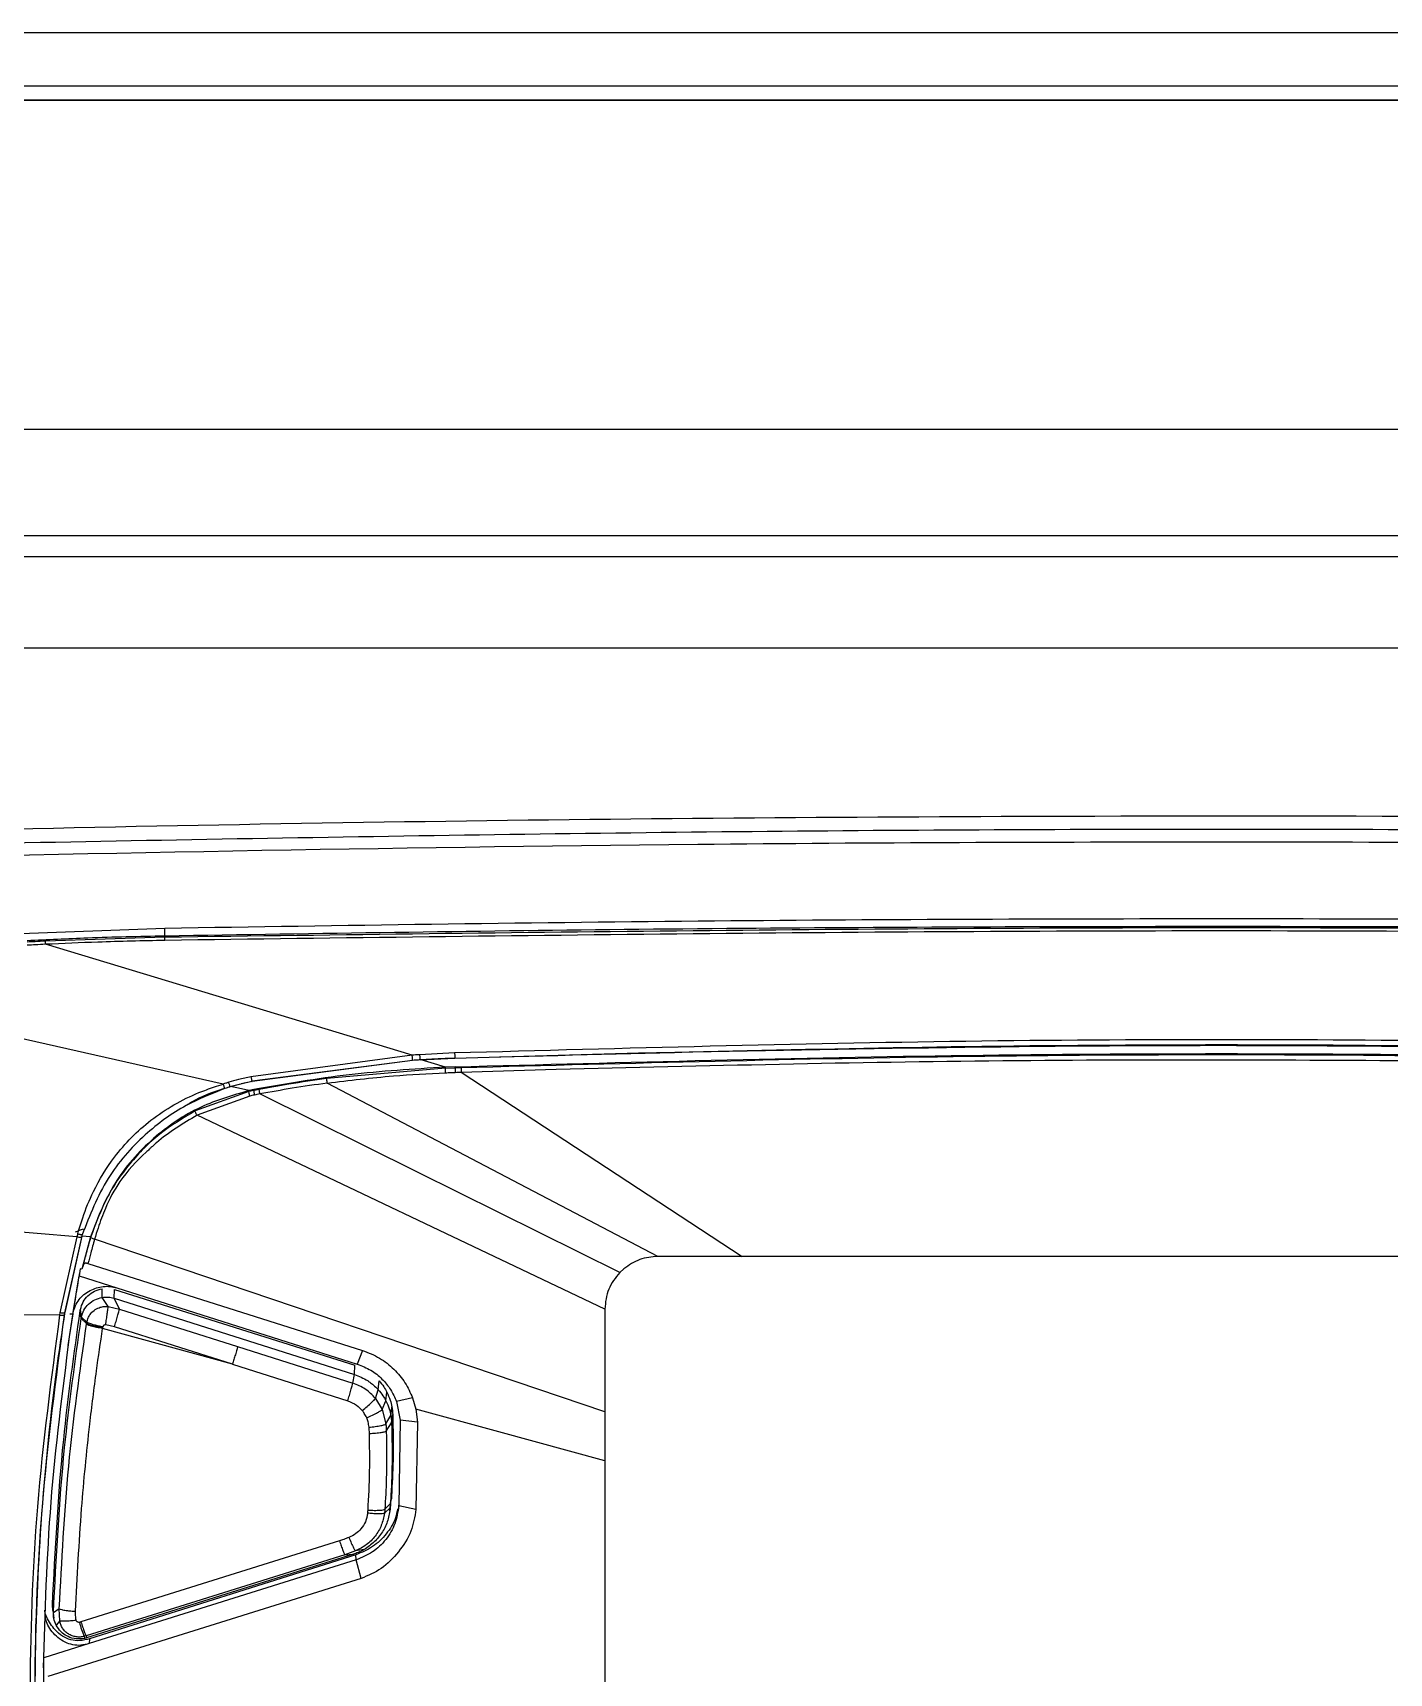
# Model space of a CAD drawing. Extents: x 527 to 611, y 788 to 934.
# Drawn here: x 574.122 to 577.312, y 806.51 to 810.368 of the extents above; entities that cross this region are included whole.
import ezdxf

# ---------------------------------------------------------------- set-up
doc = ezdxf.new("R2010")
doc.units = 0
doc.header["$MEASUREMENT"] = 0
doc.layers.add('1', color=4, linetype='Continuous')
doc.layers.add('GEOMETRY', color=3, linetype='Continuous', lineweight=25)

# ---------------------------------------------------------------- blocks, each defined once
blk = doc.blocks.new('2026_FLAIR')
at = {"layer": 'GEOMETRY'}
for p, q in [((53.9454, 6.0717), (45.4746, 6.0717)), ((45.4746, 5.8226), (53.9454, 5.8226)), ((53.9209, 5.7724), (45.4991, 5.7724)), ((45.4991, 5.5582), (53.9209, 5.5582)), ((47.3659, 4.8983), (47.0055, 4.8851)), ((47.3662, 4.8774), (47.0853, 4.8683)), ((47.3662, 4.8804), (47.3659, 4.8983)), ((47.3662, 4.8774), (47.3662, 4.8804)), ((47.9478, 4.6001), (47.0856, 4.8609)), ((47.5036, 4.5323), (46.3262, 4.7969)), ((47.9478, 4.6001), (47.5687, 4.5495)), ((48.0475, 4.6053), (47.9659, 4.6013)), ((47.9666, 4.5896), (48.0479, 4.5935)), ((48.048, 4.5929), (48.4799, 4.6058)), ((48.048, 4.5936), (48.048, 4.5929)), ((47.9551, 4.5882), (47.5711, 4.5393)), ((47.9486, 4.5878), (47.5711, 4.5384)), ((48.0258, 4.5697), (47.7467, 4.5452)), ((47.9486, 4.5885), (47.9666, 4.5897)), ((48.0485, 4.5727), (48.0258, 4.5718)), ((48.0258, 4.5697), (48.0258, 4.5718)), ((48.0258, 4.5697), (48.0485, 4.5705)), ((48.0485, 4.5705), (48.0485, 4.5727)), ((48.0485, 4.5705), (48.0627, 4.571)), ((48.063, 4.5602), (48.2863, 4.5672)), ((48.063, 4.5602), (48.7238, 4.1269)), ((47.5636, 4.5148), (47.4372, 4.4689)), ((47.5193, 4.5262), (47.5709, 4.539)), ((47.5407, 4.5315), (47.5198, 4.5257)), ((47.5711, 4.5384), (47.5454, 4.5327)), ((47.5636, 4.5148), (47.5635, 4.5167)), ((47.575, 4.5191), (47.575, 4.5171)), ((48.5256, 4.1269), (47.748, 4.5345)), ((47.5657, 4.5041), (47.4418, 4.459)), ((48.4006, 4.0031), (47.4418, 4.459)), ((47.1594, 4.173), (46.5974, 4.2192)), ((47.1594, 4.173), (47.1195, 3.9942)), ((47.1708, 4.1744), (47.1307, 3.9951)), ((47.1699, 4.1713), (47.1336, 4.0086)), ((47.1614, 4.1796), (47.1594, 4.173)), ((47.1912, 4.1728), (47.1708, 4.1744)), ((47.1912, 4.1728), (47.171, 4.0968)), ((47.1913, 4.1726), (47.1912, 4.1728)), ((48.4006, 3.7615), (47.201, 4.1671)), ((47.1672, 4.0978), (47.1645, 4.081)), ((47.171, 4.0968), (47.1672, 4.0978)), ((47.1738, 4.1055), (47.171, 4.0968)), ((47.1854, 4.1103), (47.8306, 3.9058)), ((48.4453, 4.0979), (48.4359, 4.0893)), ((48.7238, 4.1269), (48.5256, 4.1269)), ((50.9773, 4.1269), (48.7238, 4.1269)), ((47.1504, 3.9947), (47.1645, 4.081)), ((47.1645, 4.081), (47.2529, 4.0529)), ((47.253, 4.0529), (47.8187, 3.8736)), ((47.2187, 4.0304), (47.2185, 4.0509)), ((47.2329, 4.009), (47.2187, 4.0304)), ((47.2469, 4.0284), (47.2476, 4.0489)), ((47.2597, 4.0027), (47.2469, 4.0284)), ((47.2469, 4.0284), (47.8123, 3.8491)), ((47.2476, 4.0489), (47.8131, 3.871)), ((46.8816, 3.9907), (47.1188, 3.9893)), ((47.1195, 3.9942), (47.1188, 3.9893)), ((47.1336, 4.0086), (47.1303, 3.9939)), ((47.1307, 3.9951), (47.1303, 3.9939)), ((47.1389, 3.917), (47.1496, 3.9895)), ((47.1498, 3.9921), (47.1415, 3.9375)), ((47.1495, 3.9905), (47.1493, 3.992)), ((47.1496, 3.9895), (47.1504, 3.9947)), ((47.1694, 3.9809), (47.1672, 3.9994)), ((47.1699, 3.9837), (47.1677, 4.0023)), ((47.1694, 3.9809), (47.1699, 3.9837)), ((47.1822, 3.9692), (47.1694, 3.9809)), ((47.1827, 3.9719), (47.1699, 3.9837)), ((47.2329, 4.009), (47.2597, 4.0027)), ((47.2597, 4.0026), (47.5373, 3.9146)), ((48.4006, 4.0031), (48.4006, 3.7615)), ((47.1819, 3.9674), (47.1822, 3.9692)), ((47.1827, 3.9719), (47.1822, 3.9692)), ((47.2199, 3.9573), (47.2202, 3.959)), ((47.525, 3.8734), (47.2199, 3.9573)), ((47.2202, 3.9591), (47.2205, 3.961)), ((47.2474, 3.9615), (47.2272, 3.9661)), ((47.525, 3.8734), (47.2474, 3.9615)), ((47.5373, 3.9146), (47.8084, 3.8287)), ((47.8306, 3.9058), (47.8187, 3.8735)), ((47.525, 3.8734), (47.7961, 3.7875)), ((47.8123, 3.8491), (47.8131, 3.871)), ((47.8084, 3.8287), (47.8123, 3.8491)), ((47.8681, 3.813), (47.8699, 3.8343)), ((47.8613, 3.793), (47.8681, 3.813)), ((47.8613, 3.793), (47.8772, 3.767)), ((47.8772, 3.767), (47.8859, 3.787)), ((47.8859, 3.787), (47.8881, 3.8079)), ((47.9487, 3.794), (47.9107, 3.7857)), ((47.9107, 3.7857), (47.9194, 3.7414)), ((47.9487, 3.794), (47.9563, 3.7678)), ((47.8772, 3.767), (47.8859, 3.7328)), ((47.8859, 3.7328), (47.8975, 3.7525)), ((47.8994, 3.7351), (47.9019, 3.755)), ((47.9563, 3.7678), (47.96, 3.7371)), ((48.4006, 3.7615), (48.4006, 3.6457)), ((47.8868, 3.7159), (47.8994, 3.7351)), ((47.9194, 3.7414), (47.9161, 3.5401)), ((47.96, 3.7371), (47.9194, 3.7414)), ((47.96, 3.7371), (47.9566, 3.5317)), ((48.4006, 3.6457), (48.4006, 2.5224)), ((47.8961, 3.5358), (47.8986, 3.5554)), ((47.8968, 3.5455), (47.8991, 3.5636)), ((47.8826, 3.5227), (47.8961, 3.5358)), ((47.8835, 3.532), (47.8968, 3.5455)), ((47.8954, 3.5286), (47.8979, 3.5483)), ((47.9153, 3.5318), (47.917, 3.5458)), ((47.9566, 3.5317), (47.9161, 3.5401)), ((47.7769, 3.4579), (47.1689, 3.2672)), ((47.8144, 3.4343), (47.7892, 3.4253)), ((47.8345, 3.4373), (47.8144, 3.4343)), ((47.7892, 3.4253), (47.1812, 3.2347)), ((47.8094, 3.4263), (47.1823, 3.2296)), ((47.8157, 3.413), (47.1884, 3.2162)), ((47.8156, 3.425), (47.1893, 3.2275)), ((47.7892, 3.4253), (47.8094, 3.4263)), ((47.8158, 3.4129), (47.8156, 3.425)), ((47.8276, 3.3694), (47.8157, 3.413)), ((47.8276, 3.3694), (47.091, 3.1385)), ((47.1041, 3.2885), (47.1018, 3.3067)), ((47.1031, 3.2938), (47.1018, 3.3067)), ((47.1027, 3.2939), (47.105, 3.2761)), ((47.1179, 3.2981), (47.1041, 3.2885)), ((47.1192, 3.2698), (47.1179, 3.2981)), ((47.1192, 3.2698), (47.1104, 3.2599)), ((47.1884, 3.2162), (47.0813, 3.1825)), ((47.1812, 3.2347), (47.1767, 3.2333)), ((47.1767, 3.2333), (47.1775, 3.2284)), ((47.1812, 3.2347), (47.1823, 3.2296)), ((47.1893, 3.2275), (47.1884, 3.2161)), ((47.081, 3.1745), (47.0805, 3.1589)), ((47.0807, 3.1589), (47.0812, 3.1466)), ((47.081, 3.1589), (47.081, 3.0978))]:
    blk.add_line(p, q, dxfattribs=at)
at = {"layer": 'GEOMETRY', "flags": 128}
for points in [[(48.0258, 4.5718), (47.9927, 4.5818), (47.9687, 4.5891)], [(47.5635, 4.5167), (47.5391, 4.5222), (47.5199, 4.5265)], [(48.4359, 4.0893), (47.9621, 4.3243), (47.5898, 4.5089)], [(47.1429, 3.992), (47.1467, 3.992), (47.1498, 3.9921)], [(47.8975, 3.7525), (47.8989, 3.7638), (47.9, 3.7727)], [(48.4006, 3.6457), (48.1517, 3.7141), (47.9563, 3.7678)]]:
    blk.add_lwpolyline(points, dxfattribs=at)
at = {"layer": 'GEOMETRY'}
for centre, radius, start, end in [((47.2285, 4.0263), 0.1735, 108.1511, 114.9969), ((47.3546, 3.3124), 0.1947, 193.7288, 203.9633)]:
    blk.add_arc(centre, radius, start, end, dxfattribs=at)
for points, knots in [([(58.6622, 3.6669), (58.124, 4.1903), (57.5857, 4.7137), (56.7784, 5.4989), (56.5092, 5.7605), (56.2233, 6.0386), (56.2065, 6.055), (56.1728, 6.0877), (56.156, 6.1041), (56.1054, 6.153), (56.071, 6.1849), (55.9661, 6.2776), (55.8938, 6.3359), (55.6702, 6.5008), (55.5121, 6.5972), (55.3029, 6.7005), (55.2604, 6.7203), (55.1746, 6.7579), (55.1314, 6.7758), (55.0011, 6.8262), (54.9131, 6.8558), (54.6464, 6.9327), (54.4645, 6.9683), (54.2318, 6.9926), (54.185, 6.9964), (54.0915, 7.0019), (54.0447, 7.0036), (53.9745, 7.0047), (53.9511, 7.0047), (53.9043, 7.0047), (53.881, 7.0047), (53.8108, 7.0047), (53.764, 7.0047), (53.5301, 7.0047), (53.343, 7.0047), (52.4073, 7.0047), (51.6588, 7.0047), (49.4133, 7.0047), (47.9163, 7.0047), (46.2322, 7.0047), (46.045, 7.0047), (45.7643, 7.0047), (45.6708, 7.0047), (45.5538, 7.0047), (45.5304, 7.0047), (45.4837, 7.0047), (45.4603, 7.0047), (45.3901, 7.0041), (45.3434, 7.0026), (45.2032, 6.9949), (45.1099, 6.9856), (44.9701, 6.9654), (44.9235, 6.9575), (44.8304, 6.9398), (44.7838, 6.9298), (44.5526, 6.8747), (44.3744, 6.8146), (44.1166, 6.7013), (44.0323, 6.6597), (43.9083, 6.5914), (43.8674, 6.5676), (43.7864, 6.5181), (43.7462, 6.4923), (43.6282, 6.4127), (43.5524, 6.3563), (43.443, 6.2671), (43.4072, 6.2366), (43.3371, 6.174), (43.3028, 6.1418), (43.2016, 6.0435), (43.1343, 5.9779), (42.9994, 5.8468), (42.932, 5.7812), (42.7297, 5.5845), (42.5949, 5.4533), (42.46, 5.3222)], [0, 0, 0, 0, 0.125, 0.125, 0.1875, 0.1875, 0.191406, 0.191406, 0.195313, 0.195313, 0.203125, 0.203125, 0.21875, 0.21875, 0.25, 0.25, 0.257813, 0.257813, 0.265625, 0.265625, 0.28125, 0.28125, 0.3125, 0.3125, 0.320313, 0.320313, 0.328125, 0.328125, 0.332031, 0.332031, 0.335938, 0.335938, 0.34375, 0.34375, 0.375, 0.375, 0.5, 0.5, 0.75, 0.75, 0.78125, 0.78125, 0.796875, 0.796875, 0.800781, 0.800781, 0.804688, 0.804688, 0.8125, 0.8125, 0.828125, 0.828125, 0.835938, 0.835938, 0.84375, 0.84375, 0.875, 0.875, 0.890625, 0.890625, 0.898437, 0.898437, 0.90625, 0.90625, 0.921875, 0.921875, 0.929687, 0.929687, 0.9375, 0.9375, 0.953125, 0.953125, 0.96875, 0.96875, 1, 1, 1, 1]), ([(42.5468, 5.2329), (42.6805, 5.3629), (42.8141, 5.4929), (43.0146, 5.6878), (43.0814, 5.7528), (43.215, 5.8827), (43.2819, 5.9477), (43.3653, 6.029), (43.3821, 6.0451), (43.4161, 6.077), (43.4332, 6.0928), (43.4852, 6.1394), (43.5206, 6.1697), (43.629, 6.2582), (43.7042, 6.314), (43.8214, 6.3927), (43.8613, 6.4182), (43.9417, 6.4669), (43.9824, 6.4903), (44.1056, 6.5573), (44.1894, 6.598), (44.4457, 6.7082), (44.6232, 6.7659), (44.9918, 6.8483), (45.1766, 6.8718), (45.3848, 6.8791), (45.4079, 6.8797), (45.4542, 6.8802), (45.4773, 6.8802), (45.5468, 6.8801), (45.5931, 6.8802), (45.7319, 6.8802), (45.8245, 6.8802), (46.1023, 6.8802), (46.2874, 6.8802), (47.9539, 6.8802), (49.4351, 6.8802), (51.657, 6.8802), (52.3977, 6.8801), (53.3235, 6.8801), (53.5086, 6.8801), (53.7401, 6.8802), (53.7864, 6.8802), (53.8558, 6.8802), (53.879, 6.8802), (53.9253, 6.8802), (53.9484, 6.8803), (54.0178, 6.8798), (54.0641, 6.8784), (54.1567, 6.8736), (54.203, 6.8701), (54.4332, 6.8474), (54.613, 6.8127), (54.8766, 6.7367), (54.9635, 6.7074), (55.0922, 6.6573), (55.1348, 6.6396), (55.2195, 6.602), (55.2614, 6.5823), (55.4674, 6.4794), (55.6229, 6.383), (55.8424, 6.2179), (55.9132, 6.1594), (55.9988, 6.0818), (56.0158, 6.0661), (56.0494, 6.0341), (56.0659, 6.0179), (56.1158, 5.9695), (56.149, 5.9371), (56.4482, 5.6462), (56.7141, 5.3877), (57.5118, 4.6119), (58.0436, 4.0948), (58.5754, 3.5776)], [0, 0, 0, 0, 0.03125, 0.03125, 0.046875, 0.046875, 0.0625, 0.0625, 0.066406, 0.066406, 0.070312, 0.070312, 0.078125, 0.078125, 0.09375, 0.09375, 0.101562, 0.101562, 0.109375, 0.109375, 0.125, 0.125, 0.15625, 0.15625, 0.1875, 0.1875, 0.191406, 0.191406, 0.195313, 0.195313, 0.203125, 0.203125, 0.21875, 0.21875, 0.25, 0.25, 0.5, 0.5, 0.625, 0.625, 0.65625, 0.65625, 0.664063, 0.664063, 0.667969, 0.667969, 0.671875, 0.671875, 0.679688, 0.679688, 0.6875, 0.6875, 0.71875, 0.71875, 0.734375, 0.734375, 0.742188, 0.742188, 0.75, 0.75, 0.78125, 0.78125, 0.796875, 0.796875, 0.800781, 0.800781, 0.804688, 0.804688, 0.8125, 0.8125, 0.875, 0.875, 1, 1, 1, 1]), ([(42.0332, 4.6863), (42.2029, 4.8514), (42.4792, 5.1201), (42.8485, 5.4792), (43.0933, 5.7173), (43.2488, 5.8685), (43.3286, 5.9461), (43.3749, 5.9912), (43.4156, 6.0305), (43.4509, 6.0633), (43.5104, 6.1168), (43.5961, 6.1891), (43.7492, 6.3061), (43.951, 6.4383), (44.2073, 6.5726), (44.4754, 6.6819), (44.7529, 6.7644), (45.037, 6.8199), (45.2526, 6.8407), (45.3969, 6.8458), (45.4612, 6.8465), (45.518, 6.8464), (45.5662, 6.8465), (45.6224, 6.8464), (45.6867, 6.8463), (45.7469, 6.8464), (45.8192, 6.8464), (46.1787, 6.8464), (46.8869, 6.8464), (47.9692, 6.8464), (49.1999, 6.8464), (50.8407, 6.8464), (52.2255, 6.8464), (53.2432, 6.8464), (53.5455, 6.8464), (53.7268, 6.8464), (53.8356, 6.8464), (53.8964, 6.8464), (53.9314, 6.8464), (53.9534, 6.8464), (53.9759, 6.8463), (54.0392, 6.8455), (54.1436, 6.8414), (54.2876, 6.8287), (54.4307, 6.809), (54.6201, 6.7736), (54.8534, 6.7122), (55.1248, 6.6118), (55.3854, 6.4857), (55.6324, 6.3349), (55.8253, 6.1899), (55.9434, 6.0871), (55.9964, 6.0379), (56.0196, 6.0158), (56.0456, 5.9906), (56.1571, 5.8823), (56.445, 5.6022), (57.0383, 5.0253), (57.7732, 4.3106), (58.3259, 3.7731), (58.5617, 3.5438)], [0, 0, 0, 0, 0.038383, 0.062505, 0.083514, 0.093757, 0.097663, 0.10157, 0.104234, 0.106838, 0.109383, 0.117202, 0.125008, 0.140619, 0.156248, 0.171865, 0.187487, 0.203116, 0.218727, 0.222537, 0.22654, 0.229144, 0.231749, 0.234353, 0.23826, 0.242166, 0.244128, 0.249979, 0.300459, 0.358955, 0.425468, 0.499998, 0.625007, 0.650009, 0.66501, 0.67401, 0.679411, 0.682651, 0.683866, 0.685081, 0.686223, 0.687511, 0.695346, 0.703153, 0.710952, 0.718761, 0.73438, 0.750001, 0.765612, 0.781241, 0.796861, 0.804673, 0.80662, 0.80858, 0.809875, 0.812486, 0.833791, 0.874991, 0.946677, 1, 1, 1, 1]), ([(58.5617, 3.5438), (58.3259, 3.7731), (57.7732, 4.3106), (57.1184, 4.9474), (56.6193, 5.4328), (56.379, 5.6664), (56.2047, 5.8359), (56.09, 5.9476), (56.0192, 6.0162), (55.9726, 6.0602), (55.9342, 6.0947), (55.8979, 6.1263), (55.8365, 6.1782), (55.7482, 6.248), (55.5913, 6.36), (55.3854, 6.4857), (55.1248, 6.6118), (54.8534, 6.7122), (54.646, 6.7668), (54.5096, 6.7942), (54.4464, 6.8055), (54.383, 6.8154), (54.3194, 6.824), (54.2557, 6.8312), (54.1917, 6.837), (54.1276, 6.8415), (54.0633, 6.8445), (54.0107, 6.8461), (53.9549, 6.8461), (53.8807, 6.8462), (53.7609, 6.8462), (53.5957, 6.8463), (53.385, 6.8463), (53.1288, 6.8464), (52.746, 6.8464), (52.2544, 6.8464), (51.672, 6.8464), (51.098, 6.8464), (50.2583, 6.8464), (49.1999, 6.8464), (47.9692, 6.8464), (46.8869, 6.8464), (46.1666, 6.8464), (45.7589, 6.8464), (45.6385, 6.8464), (45.5421, 6.8464), (45.4817, 6.8465), (45.4334, 6.8463), (45.3971, 6.8456), (45.3611, 6.8446), (45.241, 6.8395), (45.037, 6.8199), (44.7529, 6.7644), (44.4754, 6.6819), (44.2073, 6.5726), (43.951, 6.4383), (43.7492, 6.3061), (43.5961, 6.1891), (43.5043, 6.1116), (43.4329, 6.0469), (43.3861, 6.0021), (43.3452, 5.9622), (43.3106, 5.9287), (43.2427, 5.8625), (43.0933, 5.7173), (42.8485, 5.4792), (42.4792, 5.1201), (42.2029, 4.8514), (42.0332, 4.6863)], [0, 0, 0, 0, 0.053323, 0.125008, 0.148094, 0.166207, 0.179346, 0.187512, 0.192171, 0.195325, 0.197919, 0.200523, 0.203138, 0.210954, 0.218763, 0.23439, 0.250003, 0.265623, 0.281242, 0.284715, 0.288184, 0.291651, 0.295117, 0.298584, 0.302053, 0.305527, 0.309007, 0.312494, 0.314048, 0.31806, 0.324531, 0.33346, 0.344848, 0.358693, 0.374998, 0.406922, 0.438398, 0.469426, 0.500006, 0.574535, 0.641048, 0.699544, 0.750023, 0.757836, 0.765649, 0.769555, 0.773462, 0.775437, 0.777397, 0.779343, 0.781275, 0.796885, 0.812514, 0.828136, 0.843754, 0.859382, 0.874993, 0.882798, 0.890618, 0.894457, 0.898431, 0.901113, 0.903717, 0.906244, 0.916488, 0.937496, 0.961617, 1, 1, 1, 1]), ([(53.3745, 5.1166), (52.7153, 5.1309), (51.4005, 5.1594), (49.5692, 5.1651), (47.8791, 5.1517), (46.8449, 5.1283), (46.3266, 5.1166)], [0, 0, 0, 0, 0.280654, 0.559718, 0.779346, 1, 1, 1, 1]), ([(53.2683, 5.0873), (52.5089, 5.1026), (50.99, 5.1331), (48.7111, 5.1331), (47.1922, 5.1026), (46.4328, 5.0873)], [0, 0, 0, 0, 0.333334, 0.666666, 1, 1, 1, 1]), ([(53.2677, 5.0582), (52.5392, 5.0734), (51.4002, 5.0971), (49.8506, 5.1025), (48.3009, 5.0971), (47.1619, 5.0734), (46.4334, 5.0582)], [0, 0, 0, 0, 0.319834, 0.5, 0.680165, 1, 1, 1, 1]), ([(52.3353, 4.8983), (51.9172, 4.9048), (51.089, 4.9175), (49.8506, 4.9221), (48.6121, 4.9175), (47.7839, 4.9048), (47.3659, 4.8983)], [0, 0, 0, 0, 0.252409, 0.5, 0.747591, 1, 1, 1, 1]), ([(52.3349, 4.8804), (52.0301, 4.8853), (51.4145, 4.8951), (50.4856, 4.9021), (49.4942, 4.9033), (48.4535, 4.8973), (47.7262, 4.886), (47.3662, 4.8804)], [0, 0, 0, 0, 0.184047, 0.371702, 0.560814, 0.782646, 1, 1, 1, 1]), ([(47.3662, 4.8804), (47.3058, 4.8791), (47.1978, 4.8766), (47.0898, 4.8714), (47.0423, 4.8691)], [0, 0, 0, 0, 0.559592, 1, 1, 1, 1]), ([(47.0853, 4.8683), (47.0772, 4.8679), (47.0629, 4.8672), (47.0487, 4.8665), (47.0424, 4.8661)], [0, 0, 0, 0, 0.560002, 1, 1, 1, 1]), ([(47.0856, 4.8609), (47.0856, 4.8619), (47.0855, 4.8639), (47.0854, 4.8661), (47.0853, 4.8676), (47.0853, 4.868), (47.0853, 4.8683)], [0, 0, 0, 0, 0.275386, 0.561671, 0.785285, 1, 1, 1, 1]), ([(47.3663, 4.8701), (47.3138, 4.8689), (47.2202, 4.8669), (47.1266, 4.8627), (47.0856, 4.8609)], [0, 0, 0, 0, 0.561413, 1, 1, 1, 1]), ([(52.3349, 4.8774), (51.5068, 4.8884), (49.8506, 4.9106), (48.1943, 4.8884), (47.3662, 4.8774)], [0, 0, 0, 0, 0.5, 1, 1, 1, 1]), ([(47.3663, 4.8701), (47.3663, 4.871), (47.3663, 4.873), (47.3662, 4.8752), (47.3662, 4.8767), (47.3662, 4.8772), (47.3662, 4.8774)], [0, 0, 0, 0, 0.27493, 0.561047, 0.784829, 1, 1, 1, 1]), ([(52.3348, 4.8701), (51.5067, 4.8812), (49.8506, 4.9035), (48.1944, 4.8812), (47.3663, 4.8701)], [0, 0, 0, 0, 0.5, 1, 1, 1, 1]), ([(47.0856, 4.8609), (47.0776, 4.8605), (47.0633, 4.8598), (47.0491, 4.859), (47.0427, 4.8587)], [0, 0, 0, 0, 0.5568517, 1, 1, 1, 1]), ([(51.6536, 4.6053), (51.253, 4.6162), (50.4518, 4.638), (49.2493, 4.638), (48.4481, 4.6162), (48.0475, 4.6053)], [0, 0, 0, 0, 0.333344, 0.666677, 1, 1, 1, 1]), ([(47.9659, 4.6013), (47.9625, 4.6011), (47.9565, 4.6007), (47.9505, 4.6003), (47.9478, 4.6001)], [0, 0, 0, 0, 0.559999, 1, 1, 1, 1]), ([(47.9486, 4.5878), (47.9486, 4.5878), (47.9486, 4.5878), (47.9485, 4.5893), (47.9484, 4.5918), (47.9482, 4.5948), (47.948, 4.5975), (47.9479, 4.5993), (47.9478, 4.6001)], [0, 0, 0, 0, 0.171535, 0.36323, 0.564455, 0.720359, 0.866968, 1, 1, 1, 1]), ([(47.9666, 4.589), (47.9666, 4.589), (47.9666, 4.589), (47.9665, 4.5905), (47.9664, 4.593), (47.9662, 4.5959), (47.966, 4.5987), (47.9659, 4.6005), (47.9659, 4.6013)], [0, 0, 0, 0, 0.171512, 0.363198, 0.564429, 0.720342, 0.866961, 1, 1, 1, 1]), ([(48.048, 4.5929), (48.033, 4.5923), (48.0058, 4.5913), (47.9787, 4.5897), (47.9666, 4.589)], [0, 0, 0, 0, 0.5527887, 1, 1, 1, 1]), ([(48.0475, 4.6053), (48.0475, 4.6045), (48.0476, 4.603), (48.0477, 4.6006), (48.0477, 4.5982), (48.0478, 4.5961), (48.0479, 4.5944), (48.0479, 4.5933), (48.048, 4.5928), (48.048, 4.5929), (48.048, 4.5929)], [0, 0, 0, 0, 0.113242, 0.236738, 0.367999, 0.50326, 0.63801, 0.767836, 0.889227, 1, 1, 1, 1]), ([(48.0485, 4.5727), (48.4498, 4.5835), (49.2497, 4.6051), (50.4514, 4.6051), (51.2513, 4.5835), (51.6526, 4.5727)], [0, 0, 0, 0, 0.334098, 0.665902, 1, 1, 1, 1]), ([(48.0627, 4.571), (48.4608, 4.5816), (49.2544, 4.6029), (50.4467, 4.6029), (51.2403, 4.5816), (51.6384, 4.571)], [0, 0, 0, 0, 0.334092, 0.665908, 1, 1, 1, 1]), ([(48.1533, 4.5961), (48.5187, 4.6058), (49.2846, 4.6263), (50.4158, 4.6263), (51.1811, 4.6059), (51.5458, 4.5961)], [0, 0, 0, 0, 0.323172, 0.677409, 1, 1, 1, 1]), ([(48.4799, 4.6058), (48.9344, 4.6145), (49.8433, 4.632), (50.7522, 4.6148), (51.2067, 4.6062)], [0, 0, 0, 0, 0.5, 1, 1, 1, 1]), ([(48.0258, 4.5718), (47.9502, 4.5673), (47.7989, 4.5581), (47.6496, 4.5321), (47.575, 4.5191)], [0, 0, 0, 0, 0.499913, 1, 1, 1, 1]), ([(47.748, 4.5345), (47.7998, 4.5408), (47.8922, 4.552), (47.9853, 4.5568), (48.0262, 4.5589)], [0, 0, 0, 0, 0.5599896, 1, 1, 1, 1]), ([(47.9666, 4.589), (47.9633, 4.5888), (47.9573, 4.5884), (47.9513, 4.588), (47.9486, 4.5878)], [0, 0, 0, 0, 0.5599839, 1, 1, 1, 1]), ([(48.0262, 4.5589), (48.0262, 4.5602), (48.026, 4.5631), (48.0259, 4.5665), (48.0258, 4.5688), (48.0258, 4.5694), (48.0258, 4.5697)], [0, 0, 0, 0, 0.271071, 0.561996, 0.788655, 1, 1, 1, 1]), ([(48.0262, 4.5589), (48.0304, 4.559), (48.038, 4.5593), (48.0455, 4.5596), (48.0489, 4.5597)], [0, 0, 0, 0, 0.56, 1, 1, 1, 1]), ([(48.0485, 4.5705), (48.0485, 4.5701), (48.0486, 4.5693), (48.0486, 4.5663), (48.0488, 4.563), (48.0488, 4.5608), (48.0489, 4.5597)], [0, 0, 0, 0, 0.2712256, 0.5621852, 0.7887783, 1, 1, 1, 1]), ([(48.0489, 4.5597), (48.0515, 4.5598), (48.0562, 4.56), (48.0609, 4.5601), (48.063, 4.5602)], [0, 0, 0, 0, 0.56, 1, 1, 1, 1]), ([(48.0627, 4.571), (48.0627, 4.5706), (48.0627, 4.5698), (48.0628, 4.5668), (48.0629, 4.5634), (48.0629, 4.5612), (48.063, 4.5602)], [0, 0, 0, 0, 0.271235, 0.562203, 0.788793, 1, 1, 1, 1]), ([(48.2863, 4.5672), (48.6363, 4.5756), (49.3364, 4.5926), (50.0367, 4.589), (50.3869, 4.5872)], [0, 0, 0, 0, 0.499998, 1, 1, 1, 1]), ([(47.1613, 4.1796), (47.1651, 4.1922), (47.1751, 4.2262), (47.2004, 4.2886), (47.2499, 4.3699), (47.332, 4.4531), (47.4174, 4.5022), (47.4773, 4.5238), (47.4966, 4.53), (47.5036, 4.5323)], [0, 0, 0, 0, 0.07706, 0.207836, 0.392551, 0.629951, 0.882046, 0.957627, 1, 1, 1, 1]), ([(47.5072, 4.5217), (47.4764, 4.5096), (47.4085, 4.4828), (47.3129, 4.4124), (47.2237, 4.3109), (47.1896, 4.2234), (47.1718, 4.1778)], [0, 0, 0, 0, 0.198187, 0.436446, 0.706662, 1, 1, 1, 1]), ([(47.5635, 4.5167), (47.5253, 4.5056), (47.4439, 4.4819), (47.3342, 4.4067), (47.2415, 4.3024), (47.2079, 4.2157), (47.1912, 4.1728)], [0, 0, 0, 0, 0.223228, 0.475662, 0.73994, 1, 1, 1, 1]), ([(47.507, 4.5223), (47.5051, 4.5217), (47.4783, 4.5131), (47.4474, 4.5012), (47.4215, 4.4847), (47.4176, 4.4823)], [0, 0, 0, 0, 0.060763, 0.86145, 1, 1, 1, 1]), ([(47.5164, 4.5364), (47.514, 4.5356), (47.5097, 4.5343), (47.5055, 4.5329), (47.5036, 4.5323)], [0, 0, 0, 0, 0.559975, 1, 1, 1, 1]), ([(47.5072, 4.5217), (47.5072, 4.5217), (47.5072, 4.5216), (47.5067, 4.5229), (47.5059, 4.5253), (47.5048, 4.5286), (47.504, 4.5311), (47.5036, 4.5323)], [0, 0, 0, 0, 0.1737972, 0.3651808, 0.5647061, 0.7934585, 1, 1, 1, 1]), ([(47.5198, 4.5257), (47.5175, 4.525), (47.5133, 4.5237), (47.5091, 4.5223), (47.5072, 4.5217)], [0, 0, 0, 0, 0.554883, 1, 1, 1, 1]), ([(47.5687, 4.5495), (47.5589, 4.5474), (47.5413, 4.5437), (47.524, 4.5386), (47.5164, 4.5364)], [0, 0, 0, 0, 0.559961, 1, 1, 1, 1]), ([(47.5196, 4.5264), (47.5195, 4.5266), (47.5193, 4.5272), (47.5186, 4.5294), (47.5176, 4.5327), (47.5168, 4.5352), (47.5164, 4.5364)], [0, 0, 0, 0, 0.140729, 0.410859, 0.720526, 1, 1, 1, 1]), ([(47.5198, 4.5257), (47.5198, 4.5256), (47.5198, 4.5256), (47.5196, 4.5262), (47.5196, 4.5264)], [0, 0, 0, 0, 0.66525, 1, 1, 1, 1]), ([(47.575, 4.5191), (47.5728, 4.5187), (47.569, 4.5179), (47.5652, 4.5171), (47.5635, 4.5167)], [0, 0, 0, 0, 0.556861, 1, 1, 1, 1]), ([(47.575, 4.5171), (47.5729, 4.5167), (47.5691, 4.5159), (47.5653, 4.5151), (47.5636, 4.5148)], [0, 0, 0, 0, 0.559998, 1, 1, 1, 1]), ([(47.5657, 4.5041), (47.5654, 4.5054), (47.5648, 4.5082), (47.5641, 4.5116), (47.5637, 4.5139), (47.5637, 4.5145), (47.5636, 4.5148)], [0, 0, 0, 0, 0.270774, 0.561806, 0.788628, 1, 1, 1, 1]), ([(47.5687, 4.5495), (47.5689, 4.5484), (47.5693, 4.5462), (47.57, 4.543), (47.5706, 4.5402), (47.571, 4.5385), (47.5711, 4.5384), (47.5711, 4.5384)], [0, 0, 0, 0, 0.177535, 0.371589, 0.571761, 0.798228, 1, 1, 1, 1]), ([(47.588, 4.5196), (47.5856, 4.5191), (47.5813, 4.5183), (47.5769, 4.5175), (47.575, 4.5171)], [0, 0, 0, 0, 0.559997, 1, 1, 1, 1]), ([(47.575, 4.5171), (47.5751, 4.5167), (47.5752, 4.5159), (47.5757, 4.5129), (47.5763, 4.5096), (47.5767, 4.5074), (47.5769, 4.5064)], [0, 0, 0, 0, 0.271139, 0.562255, 0.788923, 1, 1, 1, 1]), ([(47.7467, 4.5452), (47.717, 4.541), (47.6639, 4.5335), (47.6112, 4.5238), (47.588, 4.5196)], [0, 0, 0, 0, 0.559995, 1, 1, 1, 1]), ([(47.5898, 4.5089), (47.5895, 4.5102), (47.589, 4.513), (47.5884, 4.5164), (47.5881, 4.5187), (47.588, 4.5193), (47.588, 4.5196)], [0, 0, 0, 0, 0.271065, 0.562159, 0.788857, 1, 1, 1, 1]), ([(47.748, 4.5345), (47.7204, 4.5306), (47.6675, 4.5231), (47.615, 4.5135), (47.5898, 4.5089)], [0, 0, 0, 0, 0.52082, 1, 1, 1, 1]), ([(47.748, 4.5345), (47.7478, 4.5358), (47.7474, 4.5386), (47.747, 4.5421), (47.7467, 4.5444), (47.7467, 4.545), (47.7467, 4.5452)], [0, 0, 0, 0, 0.270998, 0.56198, 0.788685, 1, 1, 1, 1]), ([(47.5769, 4.5064), (47.5748, 4.506), (47.5711, 4.5052), (47.5673, 4.5044), (47.5657, 4.5041)], [0, 0, 0, 0, 0.560038, 1, 1, 1, 1]), ([(47.5898, 4.5089), (47.5874, 4.5084), (47.5831, 4.5076), (47.5788, 4.5067), (47.5769, 4.5064)], [0, 0, 0, 0, 0.554774, 1, 1, 1, 1]), ([(47.4372, 4.4689), (47.4087, 4.4518), (47.3518, 4.4178), (47.2819, 4.3466), (47.2253, 4.2646), (47.2029, 4.2026), (47.1917, 4.1716)], [0, 0, 0, 0, 0.25, 0.499978, 0.749976, 1, 1, 1, 1]), ([(47.4418, 4.459), (47.4087, 4.4391), (47.3719, 4.4169), (47.3383, 4.3871), (47.3326, 4.3819), (47.3279, 4.3773), (47.3018, 4.3533), (47.261, 4.3109), (47.2282, 4.247), (47.2108, 4.2006), (47.2036, 4.176), (47.201, 4.1671)], [0, 0, 0, 0, 0.295047, 0.328286, 0.345263, 0.354138, 0.37872, 0.617754, 0.801777, 0.928551, 1, 1, 1, 1]), ([(47.4418, 4.459), (47.4411, 4.4602), (47.4398, 4.4627), (47.4383, 4.4659), (47.4374, 4.468), (47.4373, 4.4686), (47.4372, 4.4689)], [0, 0, 0, 0, 0.270715, 0.561902, 0.788786, 1, 1, 1, 1]), ([(47.1699, 4.1713), (47.1698, 4.1712), (47.1696, 4.171), (47.1682, 4.171), (47.1659, 4.1714), (47.1628, 4.172), (47.1605, 4.1727), (47.1594, 4.173)], [0, 0, 0, 0, 0.176076, 0.366681, 0.563852, 0.791074, 1, 1, 1, 1]), ([(47.1718, 4.1778), (47.1717, 4.1777), (47.1714, 4.1775), (47.17, 4.1776), (47.1686, 4.1778), (47.167, 4.1781), (47.1645, 4.1787), (47.1626, 4.1792), (47.1614, 4.1796)], [0, 0, 0, 0, 0.2386099, 0.3678136, 0.4999954, 0.6321778, 0.7613835, 1, 1, 1, 1]), ([(47.1718, 4.1778), (47.1715, 4.1766), (47.1708, 4.1744), (47.1702, 4.1723), (47.1699, 4.1713)], [0, 0, 0, 0, 0.56, 1, 1, 1, 1]), ([(47.1917, 4.1716), (47.1881, 4.1593), (47.1818, 4.1374), (47.1762, 4.1152), (47.1738, 4.1055)], [0, 0, 0, 0, 0.559999, 1, 1, 1, 1]), ([(47.201, 4.1671), (47.1979, 4.1565), (47.1925, 4.1377), (47.1876, 4.1187), (47.1854, 4.1103)], [0, 0, 0, 0, 0.559986, 1, 1, 1, 1]), ([(47.1917, 4.1716), (47.1916, 4.1718), (47.1915, 4.1722), (47.1913, 4.1725), (47.1913, 4.1726)], [0, 0, 0, 0, 0.527075, 1, 1, 1, 1]), ([(47.201, 4.1671), (47.1998, 4.1675), (47.1974, 4.1683), (47.1943, 4.1696), (47.1922, 4.1708), (47.1918, 4.1713), (47.1917, 4.1716)], [0, 0, 0, 0, 0.2407522, 0.499997, 0.7592412, 1, 1, 1, 1]), ([(47.1672, 4.0978), (47.1642, 4.0802), (47.1581, 4.0451), (47.1525, 4.0099), (47.1498, 3.9922), (47.1498, 3.9921)], [0, 0, 0, 0, 0.498513, 0.997072, 1, 1, 1, 1]), ([(47.1738, 4.1055), (47.1743, 4.1065), (47.1754, 4.1086), (47.178, 4.1108), (47.1799, 4.1116), (47.1805, 4.1117), (47.1816, 4.1115), (47.1833, 4.111), (47.1847, 4.1106), (47.1854, 4.1103)], [0, 0, 0, 0, 0.315829, 0.650476, 0.670316, 0.696605, 0.770837, 0.873559, 1, 1, 1, 1]), ([(48.5256, 4.1269), (48.5109, 4.1255), (48.4816, 4.1229), (48.4574, 4.1062), (48.4453, 4.0979)], [0, 0, 0, 0, 0.498784, 1, 1, 1, 1]), ([(47.1505, 3.9947), (47.152, 4.0002), (47.1551, 4.0111), (47.164, 4.0256), (47.1759, 4.0377), (47.1945, 4.0499), (47.216, 4.0564), (47.2375, 4.0568), (47.2478, 4.0542), (47.2529, 4.0529)], [0, 0, 0, 0, 0.131449, 0.256996, 0.383093, 0.516111, 0.759671, 0.881341, 1, 1, 1, 1]), ([(48.4359, 4.0893), (48.4258, 4.0766), (48.4055, 4.0513), (48.4022, 4.0192), (48.4006, 4.0031)], [0, 0, 0, 0, 0.500056, 1, 1, 1, 1]), ([(47.1677, 4.0023), (47.1695, 4.0083), (47.173, 4.0202), (47.1849, 4.035), (47.2002, 4.0462), (47.2124, 4.0493), (47.2185, 4.0509)], [0, 0, 0, 0, 0.2499056, 0.4996886, 0.7493745, 1, 1, 1, 1]), ([(47.1699, 3.9837), (47.1716, 3.9895), (47.175, 4.001), (47.1864, 4.0152), (47.2012, 4.026), (47.2129, 4.029), (47.2187, 4.0304)], [0, 0, 0, 0, 0.2499724, 0.4999775, 0.7500905, 1, 1, 1, 1]), ([(47.2187, 4.0304), (47.2235, 4.0309), (47.233, 4.0319), (47.2423, 4.0296), (47.2469, 4.0284)], [0, 0, 0, 0, 0.499089, 1, 1, 1, 1]), ([(47.1188, 3.9893), (47.0989, 3.8391), (47.0592, 3.5389), (47.0443, 3.0846), (47.0593, 2.6303), (47.0991, 2.33), (47.119, 2.1799)], [0, 0, 0, 0, 0.25, 0.499999, 0.749997, 1, 1, 1, 1]), ([(47.1301, 3.9917), (47.1252, 3.9588), (47.1007, 3.7945), (47.0728, 3.5205), (47.058, 3.1696), (47.0629, 2.8409), (47.0848, 2.5114), (47.1151, 2.2926), (47.1303, 2.1832)], [0, 0, 0, 0, 0.05488, 0.274513, 0.454775, 0.635037, 0.817518, 1, 1, 1, 1]), ([(47.1018, 3.3067), (47.1085, 3.4365), (47.1204, 3.6684), (47.1529, 3.8983), (47.1672, 3.9994)], [0, 0, 0, 0, 0.56, 1, 1, 1, 1]), ([(47.1041, 3.2885), (47.1108, 3.4183), (47.1227, 3.65), (47.1551, 3.8798), (47.1694, 3.9809)], [0, 0, 0, 0, 0.559996, 1, 1, 1, 1]), ([(47.1188, 3.9893), (47.1197, 3.9891), (47.1217, 3.9888), (47.1246, 3.9885), (47.1272, 3.9884), (47.1291, 3.9885), (47.1294, 3.9888), (47.1296, 3.989)], [0, 0, 0, 0, 0.176057, 0.3666402, 0.5637962, 0.7910289, 1, 1, 1, 1]), ([(47.1303, 3.9939), (47.1302, 3.9937), (47.1299, 3.9935), (47.1285, 3.9934), (47.127, 3.9934), (47.1253, 3.9935), (47.1228, 3.9937), (47.1208, 3.994), (47.1195, 3.9942)], [0, 0, 0, 0, 0.23855, 0.367733, 0.499906, 0.632093, 0.761316, 1, 1, 1, 1]), ([(47.1303, 3.9939), (47.1302, 3.993), (47.1299, 3.9913), (47.1297, 3.9897), (47.1296, 3.989)], [0, 0, 0, 0, 0.559998, 1, 1, 1, 1]), ([(47.1672, 3.9994), (47.1672, 3.9999), (47.1674, 4.0009), (47.1676, 4.0019), (47.1677, 4.0023)], [0, 0, 0, 0, 0.56, 1, 1, 1, 1]), ([(47.1826, 3.9719), (47.1835, 3.9754), (47.1852, 3.9819), (47.1909, 3.9916), (47.1993, 4.0003), (47.2101, 4.0063), (47.2216, 4.0095), (47.2289, 4.0091), (47.2329, 4.009)], [0, 0, 0, 0, 0.1590986, 0.2940566, 0.4887977, 0.6819263, 0.8260188, 1, 1, 1, 1]), ([(47.2272, 3.9661), (47.2278, 3.9705), (47.2291, 3.9796), (47.2308, 3.9926), (47.2322, 4.0033), (47.2327, 4.0071), (47.2329, 4.009)], [0, 0, 0, 0, 0.24248, 0.500002, 0.757523, 1, 1, 1, 1]), ([(47.2474, 3.9615), (47.2487, 3.9657), (47.2515, 3.9743), (47.2552, 3.9867), (47.2583, 3.997), (47.2592, 4.0008), (47.2597, 4.0026)], [0, 0, 0, 0, 0.242049, 0.499112, 0.756658, 1, 1, 1, 1]), ([(47.1179, 3.2981), (47.1238, 3.4101), (47.1355, 3.6341), (47.1664, 3.8563), (47.1819, 3.9674)], [0, 0, 0, 0, 0.500004, 1, 1, 1, 1]), ([(47.1563, 3.2924), (47.1603, 3.3729), (47.1676, 3.5198), (47.1864, 3.7082), (47.2038, 3.8493), (47.215, 3.9242), (47.2199, 3.9573)], [0, 0, 0, 0, 0.362025, 0.660216, 0.84979, 1, 1, 1, 1]), ([(47.2199, 3.9573), (47.2151, 3.9581), (47.2052, 3.9598), (47.1934, 3.9627), (47.1853, 3.9653), (47.183, 3.9667), (47.1819, 3.9674)], [0, 0, 0, 0, 0.27299, 0.56173, 0.78701, 1, 1, 1, 1]), ([(47.2202, 3.9591), (47.2154, 3.9599), (47.2055, 3.9616), (47.1937, 3.9645), (47.1856, 3.9671), (47.1833, 3.9685), (47.1822, 3.9692)], [0, 0, 0, 0, 0.27299, 0.56173, 0.787009, 1, 1, 1, 1]), ([(47.2205, 3.961), (47.2171, 3.9616), (47.2101, 3.963), (47.199, 3.9657), (47.1904, 3.9684), (47.1849, 3.9705), (47.1834, 3.9714), (47.1826, 3.9719)], [0, 0, 0, 0, 0.194199, 0.398142, 0.686708, 0.842372, 1, 1, 1, 1]), ([(47.2272, 3.9661), (47.2269, 3.9661), (47.2262, 3.9661), (47.2247, 3.9658), (47.2229, 3.9649), (47.2215, 3.9635), (47.2208, 3.9621), (47.2206, 3.9613), (47.2205, 3.961)], [0, 0, 0, 0, 0.1148886, 0.2314341, 0.4886369, 0.7521274, 0.8756753, 1, 1, 1, 1]), ([(47.5373, 3.9146), (47.5368, 3.9125), (47.5357, 3.9081), (47.5323, 3.8967), (47.5286, 3.8847), (47.5262, 3.8771), (47.525, 3.8734)], [0, 0, 0, 0, 0.2728, 0.561778, 0.787198, 1, 1, 1, 1]), ([(47.8306, 3.9058), (47.8445, 3.9003), (47.8717, 3.8897), (47.9054, 3.8627), (47.9322, 3.8309), (47.9433, 3.8062), (47.9487, 3.794)], [0, 0, 0, 0, 0.264448, 0.517547, 0.761335, 1, 1, 1, 1]), ([(47.8187, 3.8735), (47.8296, 3.8692), (47.8509, 3.8607), (47.8772, 3.8395), (47.898, 3.8145), (47.9065, 3.7952), (47.9107, 3.7857)], [0, 0, 0, 0, 0.265097, 0.518385, 0.761945, 1, 1, 1, 1]), ([(47.7961, 3.7875), (47.7974, 3.7917), (47.8002, 3.8003), (47.8039, 3.8127), (47.8069, 3.823), (47.8079, 3.8268), (47.8084, 3.8287)], [0, 0, 0, 0, 0.242689, 0.500004, 0.757317, 1, 1, 1, 1]), ([(47.8613, 3.793), (47.8538, 3.8008), (47.8388, 3.8165), (47.8185, 3.8246), (47.8084, 3.8287)], [0, 0, 0, 0, 0.499988, 1, 1, 1, 1]), ([(47.8123, 3.8491), (47.8228, 3.8449), (47.8353, 3.84), (47.8491, 3.8304), (47.8579, 3.8236), (47.8642, 3.817), (47.8681, 3.813)], [0, 0, 0, 0, 0.499722, 0.593479, 0.749956, 1, 1, 1, 1]), ([(47.8699, 3.8343), (47.8738, 3.8297), (47.8807, 3.8214), (47.8858, 3.812), (47.8881, 3.8079)], [0, 0, 0, 0, 0.560121, 1, 1, 1, 1]), ([(47.7961, 3.7875), (47.8034, 3.7844), (47.8165, 3.779), (47.8262, 3.7687), (47.8304, 3.7642)], [0, 0, 0, 0, 0.559487, 1, 1, 1, 1]), ([(47.8304, 3.7642), (47.8343, 3.7674), (47.8422, 3.7739), (47.8519, 3.7827), (47.8585, 3.7893), (47.8604, 3.7918), (47.8613, 3.793)], [0, 0, 0, 0, 0.272707, 0.561804, 0.787295, 1, 1, 1, 1]), ([(47.8681, 3.813), (47.8719, 3.8084), (47.8786, 3.8003), (47.8837, 3.7911), (47.8859, 3.787)], [0, 0, 0, 0, 0.559997, 1, 1, 1, 1]), ([(47.8859, 3.787), (47.8888, 3.7808), (47.8939, 3.7697), (47.8964, 3.7577), (47.8975, 3.7525)], [0, 0, 0, 0, 0.559909, 1, 1, 1, 1]), ([(47.8881, 3.8079), (47.891, 3.8015), (47.8963, 3.7902), (47.8988, 3.778), (47.9, 3.7727)], [0, 0, 0, 0, 0.559913, 1, 1, 1, 1]), ([(47.8407, 3.7474), (47.839, 3.7509), (47.8361, 3.7568), (47.832, 3.7621), (47.8304, 3.7642)], [0, 0, 0, 0, 0.592424, 1, 1, 1, 1]), ([(47.8407, 3.7474), (47.8453, 3.7494), (47.8547, 3.7535), (47.8661, 3.7594), (47.8739, 3.7641), (47.8761, 3.7661), (47.8772, 3.767)], [0, 0, 0, 0, 0.272666, 0.561812, 0.787333, 1, 1, 1, 1]), ([(47.8463, 3.7252), (47.8457, 3.7295), (47.8447, 3.7371), (47.8419, 3.7442), (47.8407, 3.7474)], [0, 0, 0, 0, 0.5660518, 1, 1, 1, 1]), ([(47.8975, 3.7525), (47.8981, 3.7492), (47.899, 3.7435), (47.8993, 3.7377), (47.8994, 3.7351)], [0, 0, 0, 0, 0.560119, 1, 1, 1, 1]), ([(47.9019, 3.755), (47.9026, 3.7192), (47.9039, 3.6554), (47.9006, 3.5916), (47.8991, 3.5636)], [0, 0, 0, 0, 0.559985, 1, 1, 1, 1]), ([(47.9, 3.7727), (47.9005, 3.7694), (47.9014, 3.7635), (47.9017, 3.7576), (47.9019, 3.755)], [0, 0, 0, 0, 0.560087, 1, 1, 1, 1]), ([(47.8439, 3.5302), (47.8455, 3.5607), (47.8487, 3.6208), (47.8477, 3.6809), (47.8472, 3.7105)], [0, 0, 0, 0, 0.508154, 1, 1, 1, 1]), ([(47.8463, 3.7252), (47.8513, 3.7257), (47.8615, 3.7267), (47.8739, 3.7288), (47.8823, 3.731), (47.8847, 3.7322), (47.8859, 3.7328)], [0, 0, 0, 0, 0.27263, 0.561822, 0.78737, 1, 1, 1, 1]), ([(47.8472, 3.7105), (47.8471, 3.7132), (47.8469, 3.7181), (47.8465, 3.723), (47.8463, 3.7252)], [0, 0, 0, 0, 0.553542, 1, 1, 1, 1]), ([(47.8472, 3.7105), (47.8521, 3.7107), (47.8624, 3.7111), (47.8748, 3.7126), (47.8832, 3.7143), (47.8856, 3.7154), (47.8868, 3.7159)], [0, 0, 0, 0, 0.272666, 0.561809, 0.787329, 1, 1, 1, 1]), ([(47.8868, 3.7159), (47.8874, 3.6784), (47.8883, 3.617), (47.8848, 3.5558), (47.8835, 3.532)], [0, 0, 0, 0, 0.61177, 1, 1, 1, 1]), ([(47.8859, 3.7328), (47.8861, 3.7296), (47.8865, 3.724), (47.8867, 3.7184), (47.8868, 3.7159)], [0, 0, 0, 0, 0.566696, 1, 1, 1, 1]), ([(47.8994, 3.7351), (47.9001, 3.6997), (47.9015, 3.6364), (47.8982, 3.5733), (47.8968, 3.5455)], [0, 0, 0, 0, 0.559986, 1, 1, 1, 1]), ([(47.8991, 3.5636), (47.899, 3.5621), (47.8989, 3.5593), (47.8987, 3.5566), (47.8986, 3.5554)], [0, 0, 0, 0, 0.559809, 1, 1, 1, 1]), ([(47.8432, 3.5231), (47.8418, 3.5162), (47.8389, 3.5029), (47.8283, 3.4866), (47.8151, 3.4737), (47.8045, 3.4685), (47.799, 3.4658)], [0, 0, 0, 0, 0.277136, 0.5387932, 0.7579977, 1, 1, 1, 1]), ([(47.8826, 3.5227), (47.8806, 3.5131), (47.8767, 3.4939), (47.8615, 3.4686), (47.8408, 3.4473), (47.8231, 3.4386), (47.8144, 3.4343)], [0, 0, 0, 0, 0.250522, 0.500603, 0.750422, 1, 1, 1, 1]), ([(47.9131, 3.5326), (47.9119, 3.5257), (47.9081, 3.5045), (47.8876, 3.4735), (47.8565, 3.4419), (47.8291, 3.4307), (47.8156, 3.4252)], [0, 0, 0, 0, 0.13682, 0.425231, 0.715217, 1, 1, 1, 1]), ([(47.9161, 3.5401), (47.9139, 3.5259), (47.9095, 3.4974), (47.8871, 3.4598), (47.8557, 3.4295), (47.829, 3.4185), (47.8157, 3.413)], [0, 0, 0, 0, 0.250725, 0.501664, 0.751959, 1, 1, 1, 1]), ([(47.9566, 3.5317), (47.9537, 3.5144), (47.9477, 3.4782), (47.9167, 3.4313), (47.8779, 3.3906), (47.844, 3.3763), (47.8276, 3.3694)], [0, 0, 0, 0, 0.240015, 0.500765, 0.760091, 1, 1, 1, 1]), ([(47.8961, 3.5358), (47.8947, 3.5258), (47.8919, 3.5058), (47.8786, 3.4784), (47.8597, 3.4543), (47.8429, 3.443), (47.8345, 3.4373)], [0, 0, 0, 0, 0.249993, 0.499986, 0.749984, 1, 1, 1, 1]), ([(47.8432, 3.5231), (47.8434, 3.5244), (47.8436, 3.5268), (47.8438, 3.5292), (47.8439, 3.5302)], [0, 0, 0, 0, 0.561047, 1, 1, 1, 1]), ([(47.8826, 3.5227), (47.881, 3.5222), (47.8777, 3.5212), (47.867, 3.5211), (47.855, 3.5218), (47.8471, 3.5227), (47.8432, 3.5231)], [0, 0, 0, 0, 0.272654, 0.561812, 0.787341, 1, 1, 1, 1]), ([(47.8439, 3.5302), (47.8489, 3.53), (47.8591, 3.5294), (47.8715, 3.5298), (47.8799, 3.5307), (47.8823, 3.5316), (47.8835, 3.532)], [0, 0, 0, 0, 0.272671, 0.561811, 0.787329, 1, 1, 1, 1]), ([(47.8835, 3.532), (47.8833, 3.5303), (47.8831, 3.5272), (47.8828, 3.5241), (47.8826, 3.5227)], [0, 0, 0, 0, 0.559305, 1, 1, 1, 1]), ([(47.8968, 3.5455), (47.8966, 3.5437), (47.8964, 3.5404), (47.8962, 3.5372), (47.8961, 3.5358)], [0, 0, 0, 0, 0.559999, 1, 1, 1, 1]), ([(47.799, 3.4658), (47.7949, 3.4642), (47.7876, 3.4613), (47.7801, 3.4589), (47.7769, 3.4579)], [0, 0, 0, 0, 0.559692, 1, 1, 1, 1]), ([(47.7769, 3.4579), (47.7782, 3.4538), (47.7809, 3.4454), (47.7847, 3.4349), (47.7878, 3.4274), (47.7887, 3.426), (47.7892, 3.4253)], [0, 0, 0, 0, 0.2423234, 0.4995258, 0.7569865, 1, 1, 1, 1]), ([(47.799, 3.4658), (47.8009, 3.4613), (47.8048, 3.452), (47.8096, 3.4419), (47.8129, 3.4358), (47.8139, 3.4348), (47.8144, 3.4343)], [0, 0, 0, 0, 0.272665, 0.561816, 0.787338, 1, 1, 1, 1]), ([(47.8345, 3.4373), (47.8299, 3.4349), (47.8219, 3.4305), (47.8132, 3.4276), (47.8094, 3.4263)], [0, 0, 0, 0, 0.560193, 1, 1, 1, 1]), ([(47.1892, 3.2277), (47.1816, 3.2257), (47.1671, 3.222), (47.1447, 3.2241), (47.1245, 3.2331), (47.1045, 3.251), (47.0907, 3.2716), (47.0841, 3.2882), (47.0836, 3.2939), (47.0836, 3.2946)], [0, 0, 0, 0, 0.165319, 0.315119, 0.463863, 0.6263, 0.877319, 0.986621, 1, 1, 1, 1]), ([(47.1884, 3.2162), (47.1819, 3.2145), (47.1692, 3.2114), (47.1496, 3.2126), (47.131, 3.2189), (47.1146, 3.2298), (47.1005, 3.2434), (47.0906, 3.2591), (47.0856, 3.2724), (47.0852, 3.2803), (47.0851, 3.2822)], [0, 0, 0, 0, 0.143693, 0.278509, 0.413895, 0.559186, 0.699306, 0.829582, 0.9574, 1, 1, 1, 1]), ([(47.1104, 3.2599), (47.1082, 3.265), (47.1044, 3.2742), (47.1042, 3.2841), (47.1041, 3.2885)], [0, 0, 0, 0, 0.560416, 1, 1, 1, 1]), ([(47.1179, 3.2981), (47.1195, 3.2974), (47.1227, 3.296), (47.133, 3.2942), (47.1448, 3.2929), (47.1526, 3.2925), (47.1563, 3.2924)], [0, 0, 0, 0, 0.27299, 0.561738, 0.787018, 1, 1, 1, 1]), ([(47.1575, 3.271), (47.157, 3.2747), (47.1562, 3.2818), (47.1563, 3.289), (47.1563, 3.2924)], [0, 0, 0, 0, 0.527202, 1, 1, 1, 1]), ([(47.1775, 3.2284), (47.1709, 3.2275), (47.1576, 3.2258), (47.1433, 3.2301), (47.1315, 3.2361), (47.1204, 3.2439), (47.1139, 3.2542), (47.1104, 3.2599)], [0, 0, 0, 0, 0.24941, 0.49931, 0.543131, 0.749689, 1, 1, 1, 1]), ([(47.1575, 3.271), (47.1531, 3.2704), (47.1441, 3.2692), (47.1322, 3.2685), (47.1231, 3.2686), (47.1205, 3.2694), (47.1192, 3.2698)], [0, 0, 0, 0, 0.242606, 0.500003, 0.757398, 1, 1, 1, 1]), ([(47.1767, 3.2333), (47.1735, 3.2326), (47.1672, 3.2313), (47.1574, 3.2318), (47.1479, 3.2342), (47.1392, 3.2386), (47.1317, 3.2446), (47.1256, 3.2521), (47.1212, 3.2606), (47.1199, 3.2667), (47.1192, 3.2698)], [0, 0, 0, 0, 0.1258, 0.252091, 0.378056, 0.503594, 0.628704, 0.753333, 0.877324, 1, 1, 1, 1]), ([(47.1654, 3.2662), (47.1648, 3.2661), (47.1636, 3.266), (47.1617, 3.2666), (47.16, 3.2675), (47.1588, 3.2686), (47.1578, 3.2697), (47.1576, 3.2706), (47.1575, 3.271)], [0, 0, 0, 0, 0.178274, 0.376067, 0.582035, 0.737823, 0.878759, 1, 1, 1, 1]), ([(47.1689, 3.2672), (47.1682, 3.267), (47.1671, 3.2667), (47.1659, 3.2663), (47.1654, 3.2662)], [0, 0, 0, 0, 0.559741, 1, 1, 1, 1]), ([(47.1689, 3.2672), (47.1702, 3.2631), (47.173, 3.2547), (47.1768, 3.2442), (47.1798, 3.2368), (47.1808, 3.2354), (47.1812, 3.2347)], [0, 0, 0, 0, 0.242678, 0.500015, 0.757343, 1, 1, 1, 1]), ([(47.1823, 3.2296), (47.1814, 3.2294), (47.1798, 3.2289), (47.1782, 3.2285), (47.1775, 3.2284)], [0, 0, 0, 0, 0.5602155, 1, 1, 1, 1])]:
    blk.add_open_spline(points, degree=3, knots=knots, dxfattribs=at)
for points in [[(47.1296, 3.989), (47.1098, 3.8391), (47.0701, 3.5394), (47.0552, 3.0859), (47.0702, 2.6324), (47.11, 2.3327), (47.1298, 2.1828)], [(47.1415, 3.9375), (47.1249, 3.8082), (47.0915, 3.5497), (47.084, 3.2891), (47.0803, 3.1589)]]:
    blk.add_open_spline(points, degree=3, dxfattribs=at)

msp = doc.modelspace()

# ---------------------------------------------------------------- block references
at = {"layer": '1'}
msp.add_blockref('2026_FLAIR', (527.0666, 803.3631), dxfattribs=at)

doc.saveas('drawing.dxf')
